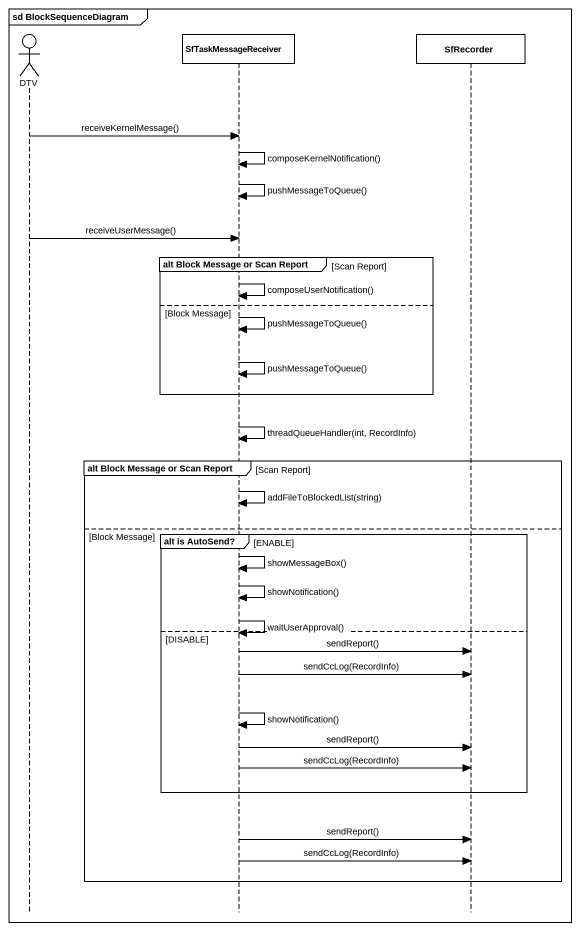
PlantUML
@startuml
mainframe sd BlockSequenceDiagram
hide footbox
actor DTV
participant SfTaskMessageReceiver
participant SfRecorder

DTV -> SfTaskMessageReceiver : receiveKernelMessage()
SfTaskMessageReceiver -> SfTaskMessageReceiver : composeKernelNotification()
SfTaskMessageReceiver -> SfTaskMessageReceiver : pushMessageToQueue()
DTV -> SfTaskMessageReceiver : receiveUserMessage()
group alt Block Message or Scan Report [Scan Report]
  SfTaskMessageReceiver -> SfTaskMessageReceiver : composeUserNotification()
else Block Message
  SfTaskMessageReceiver -> SfTaskMessageReceiver : pushMessageToQueue()
  SfTaskMessageReceiver -> SfTaskMessageReceiver : pushMessageToQueue()
end
SfTaskMessageReceiver -> SfTaskMessageReceiver : threadQueueHandler(int, RecordInfo)
group alt Block Message or Scan Report [Scan Report]
  SfTaskMessageReceiver -> SfTaskMessageReceiver : addFileToBlockedList(string)
else Block Message
  group alt is AutoSend? [ENABLE]
    SfTaskMessageReceiver -> SfTaskMessageReceiver : showMessageBox()
    SfTaskMessageReceiver -> SfTaskMessageReceiver : showNotification()
    SfTaskMessageReceiver -> SfTaskMessageReceiver : waitUserApproval()
  else DISABLE
    SfTaskMessageReceiver -> SfRecorder : sendReport()
    SfTaskMessageReceiver -> SfRecorder : sendCcLog(RecordInfo)
    SfTaskMessageReceiver -> SfTaskMessageReceiver : showNotification()
    SfTaskMessageReceiver -> SfRecorder : sendReport()
    SfTaskMessageReceiver -> SfRecorder : sendCcLog(RecordInfo)
  end
  SfTaskMessageReceiver -> SfRecorder : sendReport()
  SfTaskMessageReceiver -> SfRecorder : sendCcLog(RecordInfo)
end
@enduml
